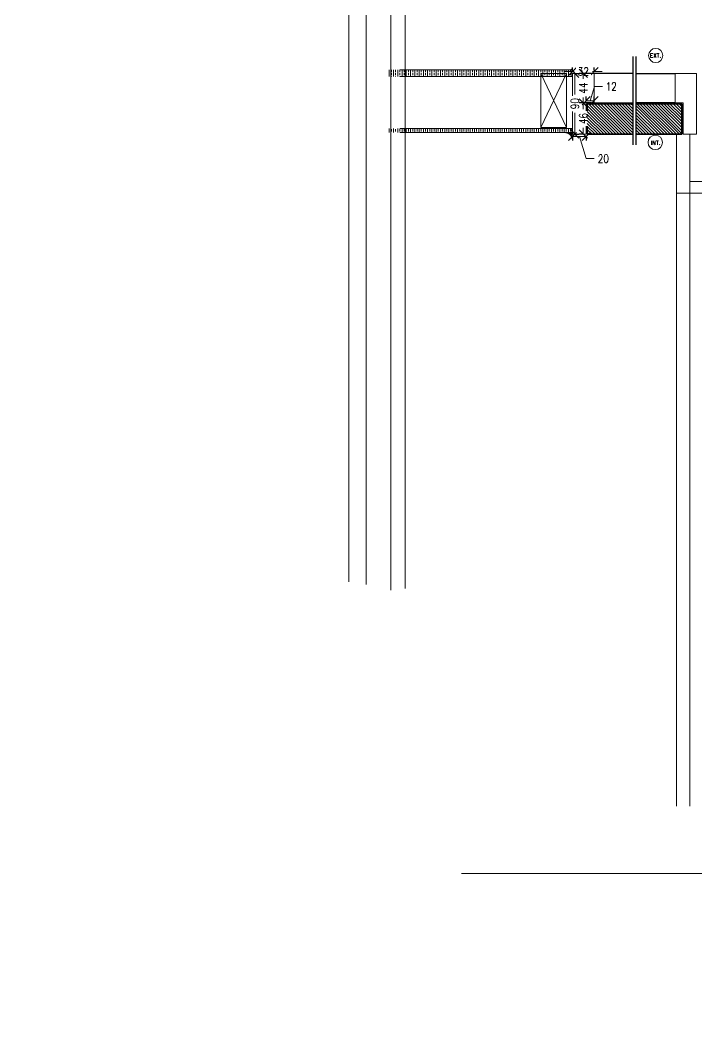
# Model space of a CAD drawing. Header units: metres. Extents: x -2 to 690, y -116 to 73.
# Drawn here: x 153.698 to 154.706, y 27.744 to 29.242 of the extents above; entities that cross this region are included whole.
import ezdxf

# ---------------------------------------------------------------- set-up
doc = ezdxf.new("R2010")
doc.units = ezdxf.units.M
doc.header["$LTSCALE"] = 5
doc.header["$MEASUREMENT"] = 0
doc.layers.get('0').update_dxf_attribs({"color": 30})
doc.layers.get('DEFPOINTS').update_dxf_attribs({"color": 210})
for name, color, linetype, lineweight in [('A-ANNO-DIMS', 3, 'Continuous', 18), ('A-ANNO-SYMB', 3, 'Continuous', 18), ('A-ANNO-TEXT', 3, 'Continuous', 18), ('A-DETL-PATT', 8, 'Continuous', 18), ('A-ELEV-MBE1', 7, 'Continuous', 35), ('A-ELEV-MBE2', 4, 'Continuous', 25), ('A-WALL-STUD', 3, 'Continuous', 18)]:
    doc.layers.add(name, color=color, linetype=linetype, lineweight=lineweight)
doc.styles.add('E-ROMANS', font='romans.shx', dxfattribs={"width": 0.8})
doc.dimstyles.new('E-0010_TICK_12', dxfattribs={"dimscale": 0.001, "dimtxt": 12, "dimasz": 12, "dimexe": 6, "dimexo": 4, "dimgap": 6, "dimtad": 0, "dimdec": 0, "dimlfac": 1000, "dimzin": 0, "dimdsep": 46, "dimtxsty": 'E-ROMANS', "dimblk": 'OBLIQUE', "dimcen": 6, "dimclrd": 256, "dimclre": 256, "dimclrt": 256, "dimadec": 0, "dimazin": 0, "dimtfac": 1, "dimtdec": 0, "dimtmove": 1, "dimatfit": 3, "dimldrblk": 'OPEN90', "dimfxl": 1, "dimtfill": 1, "dimtolj": 1, "dimtzin": 0, "dimlwd": -1, "dimarcsym": 0})
doc.dimstyles.new('E-0100_TICK_12', dxfattribs={"dimscale": 0.001, "dimtxt": 120, "dimasz": 120, "dimexe": 60, "dimexo": 40, "dimgap": 60, "dimtad": 0, "dimzin": 0, "dimdsep": 46, "dimtxsty": 'E-ROMANS', "dimblk": 'OBLIQUE', "dimcen": 60, "dimclrd": 256, "dimclre": 256, "dimclrt": 256, "dimadec": 0, "dimazin": 0, "dimtfac": 1, "dimtmove": 1, "dimatfit": 3, "dimldrblk": 'OPEN90', "dimfxl": 1, "dimtfill": 1, "dimtolj": 1, "dimtzin": 0, "dimlwd": -1, "dimarcsym": 0})

# ---------------------------------------------------------------- blocks, each defined once
blk = doc.blocks.new('_Oblique')
at = {"color": 0, "linetype": 'ByBlock', "lineweight": -2}
blk.add_line((-0.5, -0.5), (0.5, 0.5), dxfattribs=at)
blk = doc.blocks.new('*D1871')
at = {"layer": 'A-ANNO-DIMS', "lineweight": -2, "transparency": 16777216}
for p, q in [((154.5207750833454, 29.16642623820881), (154.5207750833454, 29.17124969021834)), ((154.5528806162786, 29.16642623820881), (154.5528806162786, 29.17124969021834))]:
    blk.add_line(p, q, dxfattribs=at)
at = {"layer": 'A-ANNO-DIMS', "transparency": 16777216}
for p, q in [((154.5207750833454, 29.16524969021834), (154.5087750833454, 29.16524969021834)), ((154.5207750833454, 29.16524969021834), (154.5230564212406, 29.16524969021834)), ((154.5528806162786, 29.16524969021834), (154.5505992783835, 29.16524969021834)), ((154.5528806162786, 29.16524969021834), (154.5648806162786, 29.16524969021834))]:
    blk.add_line(p, q, dxfattribs=at)
at = {"layer": 'A-ANNO-DIMS', "transparency": 16777216, "xscale": 0.012, "yscale": 0.012, "zscale": 0.012}
blk.add_blockref('_Oblique', (154.5207750833454, 29.16524969021834), dxfattribs=at)
at = {"layer": 'A-ANNO-DIMS', "transparency": 16777216, "xscale": 0.012, "yscale": 0.012, "zscale": 0.012, "rotation": 180}
blk.add_blockref('_Oblique', (154.5528806162786, 29.16524969021834), dxfattribs=at)
at = {"layer": 'A-ANNO-DIMS', "transparency": 16777216, "insert": (154.536827849812, 29.16524969021834), "char_height": 0.012, "attachment_point": 5, "style": 'E-ROMANS', "bg_fill": 3, "box_fill_scale": 1.25, "bg_fill_color": 256, "bg_fill_true_color": 13158600, "bg_fill_transparency": 0}
blk.add_mtext('\\A1;32', dxfattribs=at)
at = {"layer": 'DEFPOINTS', "color": 0, "transparency": 16777216}
for p in [(154.5207750833454, 29.16242623820881), (154.5528806162786, 29.16524969021834), (154.5528806162786, 29.16242623820881)]:
    blk.add_point(p, dxfattribs=at)
blk = doc.blocks.new('_Open90')
at = {"color": 0, "linetype": 'ByBlock', "lineweight": -2}
for p, q in [((0, 0), (-1, 0)), ((-0.5, 0.5), (0, 0)), ((0, 0), (-0.5, -0.5))]:
    blk.add_line(p, q, dxfattribs=at)
blk = doc.blocks.new('*D1872')
at = {"layer": 'A-ANNO-DIMS', "lineweight": -2, "transparency": 16777216}
for p, q in [((154.5488806162786, 29.16242623820881), (154.530687745278, 29.16242623820881)), ((154.5488806162786, 29.1183085315449), (154.530687745278, 29.1183085315449))]:
    blk.add_line(p, q, dxfattribs=at)
at = {"layer": 'A-ANNO-DIMS', "transparency": 16777216}
for p, q in [((154.536687745278, 29.16242623820881), (154.536687745278, 29.15436738487685)), ((154.536687745278, 29.1183085315449), (154.536687745278, 29.12636738487685))]:
    blk.add_line(p, q, dxfattribs=at)
at = {"layer": 'DEFPOINTS', "color": 0, "transparency": 16777216}
for p in [(154.5528806162786, 29.16242623820881), (154.536687745278, 29.1183085315449), (154.5528806162786, 29.1183085315449)]:
    blk.add_point(p, dxfattribs=at)
at = {"layer": 'A-ANNO-DIMS', "transparency": 16777216, "xscale": 0.012, "yscale": 0.012, "zscale": 0.012}
for p, rotation in [((154.536687745278, 29.16242623820881), 90), ((154.536687745278, 29.1183085315449), 270)]:
    blk.add_blockref('_Oblique', p, dxfattribs=dict(at, rotation=rotation))
at = {"layer": 'A-ANNO-DIMS', "transparency": 16777216, "insert": (154.536687745278, 29.14036738487688), "char_height": 0.012, "attachment_point": 5, "rotation": 90, "style": 'E-ROMANS', "bg_fill": 3, "box_fill_scale": 1.25, "bg_fill_color": 256, "bg_fill_true_color": 13158600, "bg_fill_transparency": 0}
blk.add_mtext('\\A1;44', dxfattribs=at)
blk = doc.blocks.new('*D1873')
at = {"layer": 'A-ANNO-DIMS', "transparency": 16777216}
for p, q in [((154.5241795816882, 29.16242623820881), (154.5241795816882, 29.13104926108269)), ((154.5241795816882, 29.07212942681372), (154.5241795816882, 29.10350640393984))]:
    blk.add_line(p, q, dxfattribs=at)
at = {"layer": 'A-ANNO-DIMS', "lineweight": -2, "transparency": 16777216}
for p, q in [((154.5247750833454, 29.16242623820881), (154.5301795816882, 29.16242623820881)), ((154.5247750833454, 29.07212942681372), (154.5301795816882, 29.07212942681372))]:
    blk.add_line(p, q, dxfattribs=at)
at = {"layer": 'DEFPOINTS', "color": 0, "transparency": 16777216}
for p in [(154.5207750833454, 29.16242623820881), (154.5207750833454, 29.07212942681372), (154.5241795816882, 29.07212942681372)]:
    blk.add_point(p, dxfattribs=at)
at = {"layer": 'A-ANNO-DIMS', "transparency": 16777216, "xscale": 0.012, "yscale": 0.012, "zscale": 0.012}
for p, rotation in [((154.5241795816882, 29.16242623820881), 90), ((154.5241795816882, 29.07212942681372), 270)]:
    blk.add_blockref('_Oblique', p, dxfattribs=dict(at, rotation=rotation))
at = {"layer": 'A-ANNO-DIMS', "transparency": 16777216, "insert": (154.5241795816882, 29.11727783251129), "char_height": 0.012, "attachment_point": 5, "rotation": 90, "style": 'E-ROMANS', "bg_fill": 3, "box_fill_scale": 1.25, "bg_fill_color": 256, "bg_fill_true_color": 13158600, "bg_fill_transparency": 0}
blk.add_mtext('\\A1;90', dxfattribs=at)
blk = doc.blocks.new('*D1874')
at = {"layer": 'A-ANNO-DIMS', "transparency": 16777216}
for p, q in [((154.5207750833454, 29.06850510161166), (154.5408410414332, 29.06850510161166)), ((154.5308080623893, 29.06850510161166), (154.5407080623893, 29.03550510161165)), ((154.5407080623893, 29.03550510161165), (154.5527080623893, 29.03550510161165))]:
    blk.add_line(p, q, dxfattribs=at)
at = {"layer": 'A-ANNO-DIMS', "lineweight": -2, "transparency": 16777216}
for p, q in [((154.5207750833454, 29.06812942681372), (154.5207750833454, 29.06250510161166)), ((154.5408410414332, 29.06812942681372), (154.5408410414332, 29.06250510161166))]:
    blk.add_line(p, q, dxfattribs=at)
at = {"layer": 'DEFPOINTS', "color": 0, "transparency": 16777216}
for p in [(154.5207750833454, 29.07212942681372), (154.5408410414332, 29.07212942681372), (154.5408410414332, 29.06850510161166)]:
    blk.add_point(p, dxfattribs=at)
at = {"layer": 'A-ANNO-DIMS', "transparency": 16777216, "xscale": 0.012, "yscale": 0.012, "zscale": 0.012, "rotation": 180}
blk.add_blockref('_Oblique', (154.5207750833454, 29.06850510161166), dxfattribs=at)
at = {"layer": 'A-ANNO-DIMS', "transparency": 16777216, "xscale": 0.012, "yscale": 0.012, "zscale": 0.012}
blk.add_blockref('_Oblique', (154.5408410414332, 29.06850510161166), dxfattribs=at)
at = {"layer": 'A-ANNO-DIMS', "transparency": 16777216, "insert": (154.5664794909607, 29.03550510161165), "char_height": 0.012, "attachment_point": 5, "style": 'E-ROMANS', "bg_fill": 3, "box_fill_scale": 1.25, "bg_fill_color": 256, "bg_fill_true_color": 13158600, "bg_fill_transparency": 0}
blk.add_mtext('\\A1;20', dxfattribs=at)
blk = doc.blocks.new('*D1722')
at = {"layer": 'A-ANNO-DIMS', "lineweight": -2, "transparency": 16777216}
for p, q in [((154.5368410414332, 29.1183085315449), (154.530687745278, 29.1183085315449)), ((154.5368410414332, 29.07212942681372), (154.530687745278, 29.07212942681372))]:
    blk.add_line(p, q, dxfattribs=at)
at = {"layer": 'A-ANNO-DIMS', "transparency": 16777216}
for p, q in [((154.536687745278, 29.1183085315449), (154.536687745278, 29.10899040775073)), ((154.536687745278, 29.07212942681372), (154.536687745278, 29.08144755060788))]:
    blk.add_line(p, q, dxfattribs=at)
at = {"layer": 'DEFPOINTS', "color": 0, "transparency": 16777216}
for p in [(154.536687745278, 29.1183085315449), (154.5408410414332, 29.1183085315449), (154.5408410414332, 29.07212942681372)]:
    blk.add_point(p, dxfattribs=at)
at = {"layer": 'A-ANNO-DIMS', "transparency": 16777216, "xscale": 0.012, "yscale": 0.012, "zscale": 0.012}
for p, rotation in [((154.536687745278, 29.1183085315449), 90), ((154.536687745278, 29.07212942681372), 270)]:
    blk.add_blockref('_Oblique', p, dxfattribs=dict(at, rotation=rotation))
at = {"layer": 'A-ANNO-DIMS', "transparency": 16777216, "insert": (154.536687745278, 29.09521897917933), "char_height": 0.012, "attachment_point": 5, "rotation": 90, "style": 'E-ROMANS', "bg_fill": 3, "box_fill_scale": 1.25, "bg_fill_color": 256, "bg_fill_true_color": 13158600, "bg_fill_transparency": 0}
blk.add_mtext('\\A1;46', dxfattribs=at)
blk = doc.blocks.new('*D1723')
at = {"layer": 'A-ANNO-DIMS', "transparency": 16777216}
for p, q in [((154.5468608288559, 29.12174121995916), (154.5531608288559, 29.14274121995916)), ((154.5531608288559, 29.14274121995916), (154.5651608288559, 29.14274121995916)), ((154.5408410414332, 29.12174121995916), (154.5528806162786, 29.12174121995916))]:
    blk.add_line(p, q, dxfattribs=at)
at = {"layer": 'A-ANNO-DIMS', "lineweight": -2, "transparency": 16777216}
for p, q in [((154.5408410414332, 29.1223085315449), (154.5408410414332, 29.12774121995916)), ((154.5528806162786, 29.1223085315449), (154.5528806162786, 29.12774121995916))]:
    blk.add_line(p, q, dxfattribs=at)
at = {"layer": 'DEFPOINTS', "color": 0, "transparency": 16777216}
for p in [(154.5528806162786, 29.12174121995916), (154.5408410414332, 29.1183085315449), (154.5528806162786, 29.1183085315449)]:
    blk.add_point(p, dxfattribs=at)
at = {"layer": 'A-ANNO-DIMS', "transparency": 16777216, "xscale": 0.012, "yscale": 0.012, "zscale": 0.012, "rotation": 180}
blk.add_blockref('_Oblique', (154.5408410414332, 29.12174121995916), dxfattribs=at)
at = {"layer": 'A-ANNO-DIMS', "transparency": 16777216, "xscale": 0.012, "yscale": 0.012, "zscale": 0.012}
blk.add_blockref('_Oblique', (154.5528806162786, 29.12174121995916), dxfattribs=at)
at = {"layer": 'A-ANNO-DIMS', "transparency": 16777216, "insert": (154.5782465431417, 29.14274121995916), "char_height": 0.012, "attachment_point": 5, "style": 'E-ROMANS', "bg_fill": 3, "box_fill_scale": 1.25, "bg_fill_color": 256, "bg_fill_true_color": 13158600, "bg_fill_transparency": 0}
blk.add_mtext('\\A1;12', dxfattribs=at)

msp = doc.modelspace()

# ---------------------------------------------------------------- linework, layer by layer
at = {"layer": 'A-ANNO-SYMB'}
for p, q in [((154.5528806162786, 29.16242623820881), (154.5207750833454, 29.16242623820881)), ((154.5207750833454, 29.16242623820881), (154.5207750833454, 29.07212942681372)), ((154.5528806162786, 29.16242623820881), (154.5528806162786, 29.1183085315449)), ((154.6732507503496, 29.16242623820881), (154.7053562832828, 29.16242623820881)), ((154.6732507503496, 29.16242623820881), (154.6732507503496, 29.1183085315449)), ((154.7053562832828, 29.16242623820881), (154.7053562832828, 29.07212942681372)), ((154.5408410414332, 29.07212942681372), (154.5408410414332, 29.1183085315449)), ((154.5528806162786, 29.1183085315449), (154.5408410414332, 29.1183085315449)), ((154.6732507503496, 29.1183085315449), (154.6852903252023, 29.1183085315449)), ((154.6852903252023, 29.07212942681372), (154.6852903252023, 29.1183085315449)), ((154.5195315156546, 29.07450614281539), (154.5195315156546, 29.08050614281538)), ((154.5207750833454, 29.07212942681372), (154.5408410414332, 29.07212942681372)), ((154.7053562832828, 29.07212942681372), (154.6852903252023, 29.07212942681372))]:
    msp.add_line(p, q, dxfattribs=at)
at = {"layer": 'A-ANNO-TEXT'}
for centre, radius, start, end in [((154.6445029400984, 29.18898209716872), 0.01057730889806408, 0, 180), ((154.6445029400984, 29.18898209716872), 0.01057730889806408, 180, 0), ((154.6437927059361, 29.0597046776661), 0.01071215401680092, 0, 180), ((154.6437927059361, 29.0597046776661), 0.01071215401680092, 180, 0)]:
    msp.add_arc(centre, radius, start, end, dxfattribs=at)
at = {"layer": 'A-ELEV-MBE1'}
for p, q in [((154.6108306298868, 29.11727783252582), (154.5426537341648, 29.11727783252582)), ((154.5426537341648, 29.07212942681372), (154.5426537341648, 29.11727783252582)), ((154.6153007367414, 29.11727783252582), (154.6834776324634, 29.11727783252582)), ((154.6834776324634, 29.07212942681372), (154.6834776324634, 29.11727783252582)), ((154.6108306298868, 29.07212942681372), (154.5426537341648, 29.07212942681372)), ((154.6153007367414, 29.07212942681372), (154.6834776324634, 29.07212942681372))]:
    msp.add_line(p, q, dxfattribs=at)
at = {"layer": 'A-ELEV-MBE2'}
for p, q in [((154.6108306298868, 29.16242623820881), (154.5528806162786, 29.16242623820881)), ((154.6153007367414, 29.16242623820881), (154.6732507503496, 29.16242623820881)), ((154.5528806162786, 29.1183085315449), (154.6108306298868, 29.1183085315449)), ((154.6732507503496, 29.1183085315449), (154.6153007367414, 29.1183085315449))]:
    msp.add_line(p, q, dxfattribs=at)
at = {"layer": 'DEFPOINTS'}
for p, q in [((154.6108306298868, 29.05619780591087), (154.6108306298868, 29.1872549047971)), ((154.6153007367414, 29.05619780591087), (154.6153007367414, 29.1872549047971))]:
    msp.add_line(p, q, dxfattribs=at)

# ---------------------------------------------------------------- texts
at = {"layer": 'A-ANNO-TEXT', "style": 'E-ROMANS'}
for s, p in [('EXT.', (154.6359363864843, 29.18594650426091)), ('INT.', (154.6372300498475, 29.05605857184416))]:
    msp.add_text(s, height=0.006, dxfattribs=at).set_placement(p)

# ---------------------------------------------------------------- leaders
at = {"layer": 'A-ANNO-TEXT', "annotation_type": 0, "has_hookline": 1, "hookline_direction": 1}
for points, horizontal_direction in [([(152.9400046262896, 29.15288910044421), (152.9400046262896, 29.17305874339017), (152.9774037433873, 29.17305874339017)], (-1, 0, 0)), ([(152.7801826060636, 29.94865871130162), (152.7801826060636, 29.88869243959047), (152.8328491033404, 29.88869243959047)], (-1, 0, 0)), ([(154.1876588728954, 29.40568938111135), (154.1876588728954, 29.38261737870767), (154.1275875748603, 29.3826173787077)], (1, -1.178974613411218e-12, 0)), ([(154.2134892325864, 29.40198983863792), (154.2134892325865, 29.36072877485833), (154.1275875748603, 29.3606173787077)], (1, -1.178974613411218e-12, 0)), ([(154.2712754731198, 29.39568938111134), (154.2712754731198, 29.31661737870763), (154.1275875748602, 29.3166173787077)], (1, -1.178974613411218e-12, 0)), ([(154.2500370304932, 29.39318938111134), (154.2500370304932, 29.33861737870752), (154.1275875748603, 29.3386173787077)], (1, -1.178974613411218e-12, 0)), ([(152.8765748437629, 29.12454986392483), (152.8765748437629, 28.98373243690019), (152.9774037433873, 28.98373243690019)], (-1, 0, 0)), ([(152.9307979736971, 29.07744314530242), (152.9307979736971, 29.01812736786064), (152.9774037433873, 29.01812736786064)], (-1, 0, 0)), ([(154.6752928534295, 29.07212942681372), (154.6752928534295, 28.98430657798869), (154.7902970008863, 28.98430657798869)], (-1, 0, 0)), ([(154.6953233042425, 29.07212942681372), (154.6953233042425, 29.0015380102521), (154.7902970008863, 29.0015380102521)], (-1, 0, 0)), ([(152.9587041848384, 29.05584808597759), (152.9587041848384, 29.03417123873664), (152.9774037433873, 29.03417123873664)], (-1, 0, 0)), ([(155.3555255451512, 27.97194034098729), (155.3119023071231, 27.97194034098748), (155.3128946767225, 27.9719403409877)], (1, -4.402534534871613e-12, 0))]:
    msp.add_leader(points, dimstyle='E-0100_TICK_12', override={"dimasz": 0.05, "dimtad": 0, "dimldrblk": 'Open90'}, dxfattribs=dict(at, horizontal_direction=horizontal_direction))
msp.add_leader([(155.3421866680042, 27.74359075121143), (155.3421866680042, 27.77188654304382), (155.2948377352105, 27.77188654304382)], dimstyle='E-0100_TICK_12', override={"dimasz": 0.05, "dimtad": 0, "dimldrblk": 'Open90'}, dxfattribs=at)

# ---------------------------------------------------------------- next in the draw order: dimensions: what is measured, and where the dimension line sits
at = {"layer": 'A-ANNO-DIMS'}
dim = msp.add_linear_dim(base=(154.5528806162786, 29.16524969021834), p1=(154.5207750833454, 29.16242623820881), p2=(154.5528806162786, 29.16242623820881), dimstyle='E-0010_TICK_12', dxfattribs=at)
dim.commit()
dim.dimension.update_dxf_attribs({"geometry": '*D1871', "text_midpoint": (154.536827849812, 29.16524969021834)})

# ---------------------------------------------------------------- next in the draw order: dimensions: what is measured, and where the dimension line sits
dim = msp.add_linear_dim(base=(154.536687745278, 29.1183085315449), p1=(154.5528806162786, 29.16242623820881), p2=(154.5528806162786, 29.1183085315449), angle=270, dimstyle='E-0010_TICK_12', dxfattribs=at)
dim.commit()
dim.dimension.update_dxf_attribs({"geometry": '*D1872', "text_midpoint": (154.536687745278, 29.14036738487688)})

# ---------------------------------------------------------------- next in the draw order: dimensions: what is measured, and where the dimension line sits
dim = msp.add_linear_dim(base=(154.5241795816882, 29.07212942681372), p1=(154.5207750833454, 29.16242623820881), p2=(154.5207750833454, 29.07212942681372), angle=270, dimstyle='E-0010_TICK_12', dxfattribs=at)
dim.commit()
dim.dimension.update_dxf_attribs({"geometry": '*D1873', "text_midpoint": (154.5241795816882, 29.11727783251129)})

# ---------------------------------------------------------------- next in the draw order: hatches: boundary and pattern name
at = {"layer": 'A-DETL-PATT'}
h = msp.add_hatch(dxfattribs=at)
h.set_pattern_fill('BRASS', color=256, scale=0.001, angle=90, style=0)
h.set_pattern_definition([(90, (178.2126773668079, -541.9208075120079), (-0.00635, 3.888253587292846e-19), []), (90, (178.2095023668079, -541.9208075120079), (-0.00635, 3.888253587292846e-19), [0.003175, -0.0015875])])
h.paths.add_polyline_path([(154.5195315156546, 29.15787938876758), (154.2461741894639, 29.15787938876758), (154.2461741894639, 29.16787938876769), (154.5195315156546, 29.16787938876746)])

# ---------------------------------------------------------------- next in the draw order: linework, layer by layer
at = {"layer": 'A-ANNO-SYMB'}
for p, q in [((154.5195315156546, 29.16787938876755), (154.2636244553988, 29.16787938876755)), ((154.5195315156546, 29.15787938876755), (154.5195315156546, 29.16787938876755)), ((154.5195315156546, 29.15787938876755), (154.2636244553988, 29.15787938876755))]:
    msp.add_line(p, q, dxfattribs=at)

# ---------------------------------------------------------------- next in the draw order: dimensions: what is measured, and where the dimension line sits
at = {"layer": 'A-ANNO-DIMS'}
dim = msp.add_linear_dim(base=(154.5408410414332, 29.06850510161166), p1=(154.5207750833454, 29.07212942681372), p2=(154.5408410414332, 29.07212942681372), dimstyle='E-0010_TICK_12', dxfattribs=at)
dim.commit()
dim.dimension.update_dxf_attribs({"geometry": '*D1874', "text_midpoint": (154.5587080623893, 29.03550510161165)})

# ---------------------------------------------------------------- next in the draw order: hatches: boundary and pattern name
at = {"layer": 'A-DETL-PATT'}
h = msp.add_hatch(dxfattribs=at)
h.set_pattern_fill('BRASS', color=256, scale=0.001, angle=90, style=0)
h.set_pattern_definition([(90, (178.2126773668079, -541.83818075796), (-0.00635, 3.888253587292846e-19), []), (90, (178.2095023668079, -541.83818075796), (-0.00635, 3.888253587292846e-19), [0.003175, -0.0015875])])
h.paths.add_polyline_path([(154.5195315156546, 29.07450614281539), (154.2461741894639, 29.07450614281539), (154.2461741894639, 29.08050614281549), (154.5195315156546, 29.08050614281527)])
h = msp.add_hatch(dxfattribs=at)
h.set_pattern_fill('LINE', color=256, scale=0.0001, angle=45, style=0)
h.set_pattern_definition([(45, (-416.3860884632721, 5.571605551709975), (-0.0002245064030267288, 0.0002245064030267289), [])])
edge = h.paths.add_edge_path()
edge.add_line((154.5199416637356, 29.07391703635063), (154.5108746176768, 29.07391703635063))
edge.add_spline(control_points=[(154.510874617677, 29.07391703635063), (154.5145691858873, 29.07318790195701), (154.5162845728212, 29.07198062175145), (154.5175516815892, 29.07029701882699)], knot_values=[1, 1, 1, 1, 2, 2, 2, 2], weights=[1, 1, 1, 1], degree=3, periodic=0)
edge.add_spline(control_points=[(154.5175516815892, 29.07029701882699), (154.5189247660185, 29.0684726064194), (154.5196134010424, 29.06629962584544), (154.5199416637354, 29.06489007914048)], knot_values=[0, 0, 0, 0, 1, 1, 1, 1], weights=[1, 1, 1, 1], degree=3, periodic=0)
edge.add_line((154.5199416637354, 29.06489007914002), (154.5199416637356, 29.07391703635063))

# ---------------------------------------------------------------- next in the draw order: linework, layer by layer
at = {"layer": 'A-ANNO-SYMB'}
for p, q in [((154.5195315156546, 29.08050614281538), (154.2636244553988, 29.08050614281538)), ((154.5195315156546, 29.07450614281539), (154.2636244553988, 29.07450614281539)), ((154.510874617677, 29.07391703635063), (154.5199416637354, 29.07391703635063)), ((154.5199416637354, 29.06489007914048), (154.5199416637354, 29.07391703635063))]:
    msp.add_line(p, q, dxfattribs=at)
msp.add_open_spline([(154.5199416637354, 29.06489007914048), (154.5196134010424, 29.06629962584544), (154.5189247660185, 29.0684726064194), (154.5175516815892, 29.07029701882699), (154.5162845728212, 29.07198062175145), (154.5145691858873, 29.07318790195701), (154.510874617677, 29.07391703635063)], degree=3, knots=[0, 0, 0, 0, 1, 1, 1, 2, 2, 2, 2], dxfattribs=at)
at = {"layer": 'A-WALL-STUD'}
for p, q in [((154.4732742858721, 29.08169276579147), (154.5118457144436, 29.16204990864858)), ((154.4732742858721, 29.16204990864858), (154.5118457144436, 29.08169276579147))]:
    msp.add_line(p, q, dxfattribs=at)
msp.add_lwpolyline([(154.4732742858721, 29.08169276579147), (154.5118457144436, 29.08169276579147), (154.5118457144436, 29.16204990864858), (154.4732742858721, 29.16204990864858), (154.4732742858721, 29.08169276579147)], dxfattribs=at)

# ---------------------------------------------------------------- next in the draw order: dimensions: what is measured, and where the dimension line sits
at = {"layer": 'A-ANNO-DIMS'}
dim = msp.add_linear_dim(base=(154.536687745278, 29.1183085315449), p1=(154.5408410414332, 29.07212942681372), p2=(154.5408410414332, 29.1183085315449), angle=270, dimstyle='E-0010_TICK_12', dxfattribs=at)
dim.commit()
dim.dimension.update_dxf_attribs({"geometry": '*D1722', "text_midpoint": (154.536687745278, 29.09521897917933)})

# ---------------------------------------------------------------- next in the draw order: dimensions: what is measured, and where the dimension line sits
dim = msp.add_linear_dim(base=(154.5528806162786, 29.12174121995916), p1=(154.5408410414332, 29.1183085315449), p2=(154.5528806162786, 29.1183085315449), dimstyle='E-0010_TICK_12', dxfattribs=at)
dim.commit()
dim.dimension.update_dxf_attribs({"geometry": '*D1723', "text_midpoint": (154.5711608288559, 29.14274121995916)})

# ---------------------------------------------------------------- next in the draw order: hatches: boundary and pattern name
at = {"layer": 'A-DETL-PATT'}
h = msp.add_hatch(dxfattribs=at)
h.set_pattern_fill('ANSI31', color=256, scale=0.001, angle=-90.00000000000001)
h.set_pattern_definition([(315, (124.4902725307551, 182.0932698007021), (0.002245064030267289, 0.002245064030267288), [])])
h.paths.add_polyline_path([(154.5426537341648, 29.07221753496974), (154.5426537341648, 29.11721753496975), (154.6108306298868, 29.11727783252582), (154.6108306298868, 29.0722778325258)])
h.paths.add_polyline_path([(154.6153007367414, 29.11727783252585), (154.6153007367414, 29.0722778325258), (154.6834776324634, 29.07227783252582), (154.6834776324634, 29.11727783252582)])

# ---------------------------------------------------------------- next in the draw order: leaders
at = {"layer": 'A-ANNO-TEXT', "annotation_type": 0, "has_hookline": 1, "hookline_direction": 1}
for points in [[(155.1406870308575, 29.43321522016852), (155.1406870308575, 29.38261737870751), (155.1338573955257, 29.38261737870751)], [(155.1996997083014, 29.43091477049687), (155.1996997083014, 29.33861737870751), (155.1338573955257, 29.33861737870751)], [(155.1666581821675, 29.40568938111137), (155.1666581821675, 29.36061737870751), (155.1338573955257, 29.36061737870751)], [(155.2488068511585, 29.39568938111136), (155.2488068511585, 29.31829983850777), (155.1338573955257, 29.31829983850777)]]:
    msp.add_leader(points, dimstyle='E-0100_TICK_12', override={"dimasz": 0.05, "dimtad": 0, "dimldrblk": 'Open90'}, dxfattribs=at)

doc.saveas('drawing.dxf')
